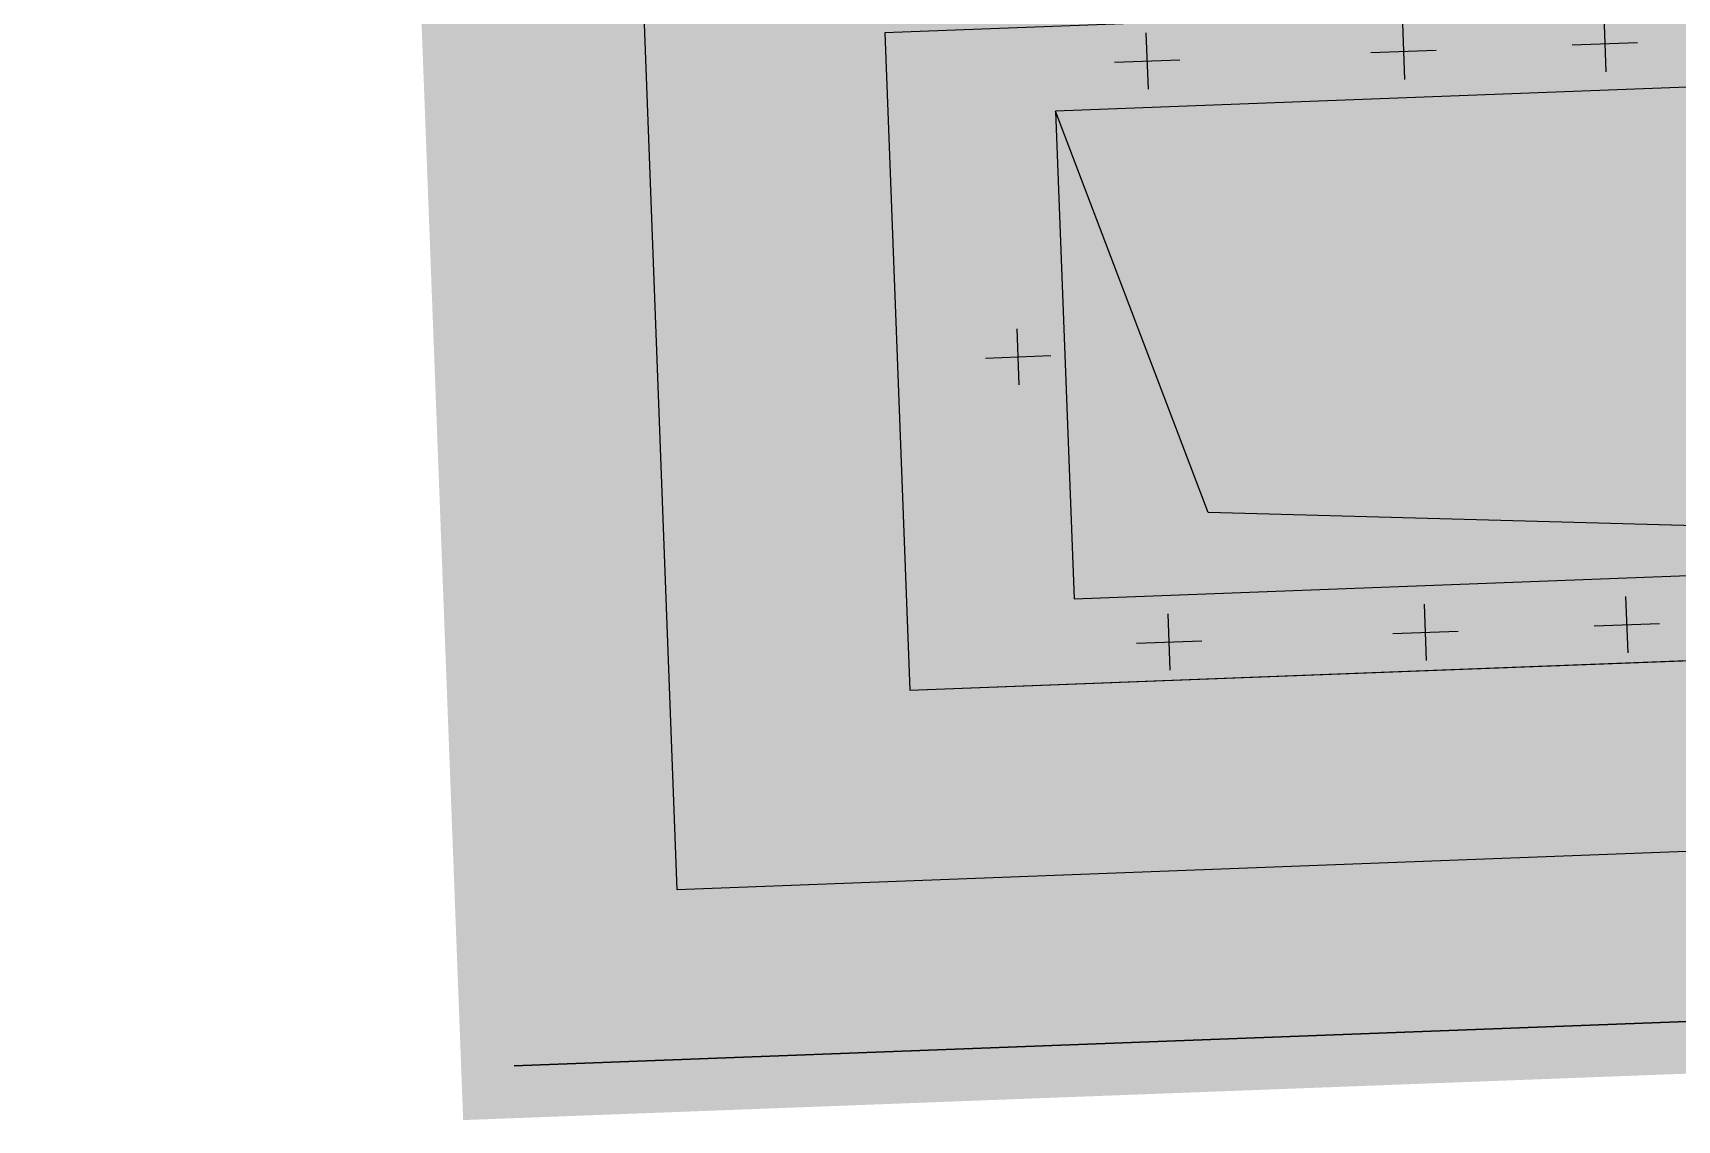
# Model space of a CAD drawing. Header units: metres. Extents: x 1956498 to 1957612, y 2277909 to 2278547.
# Drawn here: x 1957128.976 to 1957129.751, y 2278425.247 to 2278425.76 of the extents above; entities that cross this region are included whole.
import ezdxf
from ezdxf.enums import TextEntityAlignment as Align

# ---------------------------------------------------------------- set-up
doc = ezdxf.new("R2010")
doc.units = ezdxf.units.M
for name, color, linetype in [('PVcase Transformers', 7, 'Continuous'), ('UBS-100-Postes', 8, 'Continuous'), ('UBS_400_DETAIL POSTE HTA TOOLKIT UBS', 7, 'Continuous')]:
    doc.layers.add(name, color=color, linetype=linetype)
doc.styles.get("Standard").update_dxf_attribs({"font": 'verdana.ttf'})

# ---------------------------------------------------------------- blocks, each defined once
blk = doc.blocks.new('*U2673')
at = {"layer": 'UBS-100-Postes', "true_color": 0xb0c4d8, "transparency": 33554687}
blk.add_hatch(color=9, dxfattribs=at).paths.add_polyline_path([(0, 3), (5.3, 3), (5.3, 0), (0, 0)])
at = {"layer": 'UBS-100-Postes', "color": 7, "transparency": 33554687, "const_width": 0.05}
blk.add_lwpolyline([(0, 3), (5.3, 3), (5.3, 0), (0, 0)], close=True, dxfattribs=at)
at = {"color": 7, "transparency": 33554687}
blk.add_attdef('NUMEROPOSTE', text='', height=1, dxfattribs=at).set_placement((2, 1.20551), align=Align.MIDDLE_CENTER)
blk = doc.blocks.new('A$C28452D02')
h = blk.add_hatch(color=7)
h.dxf.hatch_style = 1
h.paths.add_polyline_path([(270, -79), (40, -79), (40, -729), (78.26, -143.77)])
at = {"color": 7, "linetype": 'Continuous'}
blk.add_line((0, 0), (0, -775), dxfattribs=at)
for p, q in [((155, -41.58), (155, -72.42)), ((141.74, -57), (168.26, -57)), ((18, -107.58), (18, -138.42)), ((292, -107.58), (292, -138.42)), ((4.74, -123), (31.26, -123)), ((305.26, -123), (278.74, -123)), ((18, -228.58), (18, -259.42)), ((292, -228.58), (292, -259.42)), ((4.74, -244), (31.26, -244)), ((305.26, -244), (278.74, -244)), ((18, -323.58), (18, -354.42)), ((292, -323.58), (292, -354.42)), ((4.74, -339), (31.26, -339)), ((305.26, -339), (278.74, -339))]:
    blk.add_line(p, q)
for points in [[(0, -775), (310, -775), (310, 0), (0, 0)], [(40, -729), (270, -729), (270, -79), (40, -79)], [(270, -79), (40, -79), (40, -729), (78.26, -143.77)], [(40, -729), (270, -729), (270, -79), (40, -79)]]:
    blk.add_lwpolyline(points, close=True, dxfattribs=at)
blk = doc.blocks.new('UBS_PDT C1752')
at = {"lineweight": 30}
blk.add_line((-2.65, -1.5), (-2.65, 1.5), dxfattribs=at)
at = {"const_width": 0.01}
blk.add_lwpolyline([(-2.65, 1.5), (2.65, 1.5), (2.65001, -1.5), (-2.65, -1.5)], close=True, dxfattribs=at)
blk.add_lwpolyline([(-2.57, 1.42), (2.57, 1.42), (2.57, -1.42), (-2.57, -1.42)], close=True)
at = {"xscale": 0.001, "yscale": 0.001, "zscale": 0.001}
blk.add_blockref('A$C28452D02', (-2.48005, 1.3069), dxfattribs=at)

msp = doc.modelspace()

# ---------------------------------------------------------------- block references
at = {"layer": 'PVcase Transformers', "transparency": 33554687, "rotation": 92.17295977487822}
msp.add_blockref('*U2673', (1957132.20066, 2278425.38709), dxfattribs=at)
at = {"layer": 'UBS_400_DETAIL POSTE HTA TOOLKIT UBS', "transparency": 33554687, "rotation": 92.17295973550951}
msp.add_blockref('UBS_PDT C1752', (1957130.60128, 2278427.97789), dxfattribs=at)

doc.saveas('drawing.dxf')
